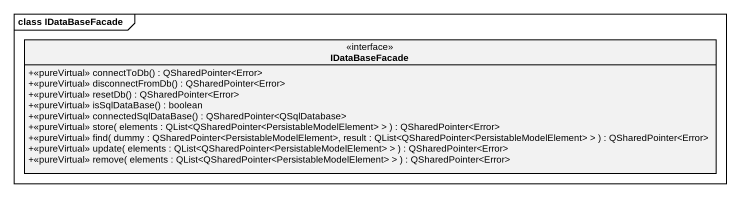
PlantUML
@startuml
mainframe class IDataBaseFacade
hide circle
hide empty members
skinparam classAttributeIconSize 0
interface IDataBaseFacade {
  +<<pureVirtual>> connectToDb() : QSharedPointer<Error>
  +<<pureVirtual>> disconnectFromDb() : QSharedPointer<Error>
  +<<pureVirtual>> resetDb() : QSharedPointer<Error>
  +<<pureVirtual>> isSqlDataBase() : boolean
  +<<pureVirtual>> connectedSqlDataBase() : QSharedPointer<QSqlDatabase>
  +<<pureVirtual>> store( elements : QList<QSharedPointer<PersistableModelElement> > ) : QSharedPointer<Error>
  +<<pureVirtual>> find( dummy : QSharedPointer<PersistableModelElement>, result : QList<QSharedPointer<PersistableModelElement> > ) : QSharedPointer<Error>
  +<<pureVirtual>> update( elements : QList<QSharedPointer<PersistableModelElement> > ) : QSharedPointer<Error>
  +<<pureVirtual>> remove( elements : QList<QSharedPointer<PersistableModelElement> > ) : QSharedPointer<Error>
}
@enduml
